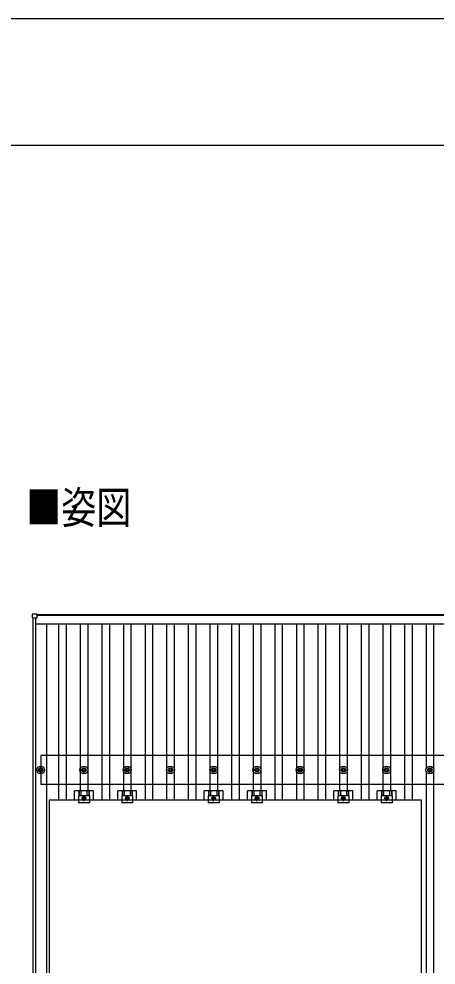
# Model space of a CAD drawing. Units: millimetres, scale not verified. Extents: x -12615 to 12615, y -8910 to 8910.
# Drawn here: x -10051 to -8121, y 4532 to 8910 of the extents above; entities that cross this region are included whole.
import ezdxf
from ezdxf.enums import TextEntityAlignment as Align

# ---------------------------------------------------------------- set-up
doc = ezdxf.new("R2010")
doc.units = ezdxf.units.MM
doc.header["$LTSCALE"] = 40
for name, color, linetype in [('0-2_USER1', 3, 'Continuous'), ('0-4_YKK_13', 4, 'Continuous'), ('0-5_YKK_A1', 4, 'Continuous'), ('0-7_YKK_ZWAK', 7, 'Continuous')]:
    doc.layers.add(name, color=color, linetype=linetype)
doc.styles.add('ＭＳ ゴシック', font='')
doc.styles.get('ＭＳ ゴシック').set_extended_font_data('MS Gothic')

msp = doc.modelspace()

# ---------------------------------------------------------------- linework, layer by layer
at = {"layer": '0-4_YKK_13'}
for p, q in [((-9988.3, 6138.17), (-9988.3, 6156.17)), ((-9987.3, 6157.17), (-9969.3, 6157.17)), ((-9969.3, 6137.17), (-9987.3, 6137.17)), ((-9968.3, 6156.17), (-9968.3, 6138.17)), ((-9960, 5436.11), (-9955.59, 5436.11)), ((-9960, 5432.61), (-9955.59, 5432.61)), ((-9951.76, 5439.94), (-9951.76, 5444.36)), ((-9948.26, 5439.94), (-9948.26, 5444.36)), ((-9944.42, 5436.11), (-9940.01, 5436.11)), ((-9944.42, 5432.61), (-9940.01, 5432.61)), ((-9760, 5436.11), (-9755.59, 5436.11)), ((-9760, 5432.61), (-9755.59, 5432.61)), ((-9751.76, 5439.94), (-9751.76, 5444.36)), ((-9748.26, 5439.94), (-9748.26, 5444.36)), ((-9744.42, 5436.11), (-9740.01, 5436.11)), ((-9744.42, 5432.61), (-9740.01, 5432.61)), ((-9560, 5436.11), (-9555.59, 5436.11)), ((-9560, 5432.61), (-9555.59, 5432.61)), ((-9551.76, 5439.94), (-9551.76, 5444.36)), ((-9548.26, 5439.94), (-9548.26, 5444.36)), ((-9544.42, 5436.11), (-9540.01, 5436.11)), ((-9544.42, 5432.61), (-9540.01, 5432.61)), ((-9360, 5436.11), (-9355.59, 5436.11)), ((-9360, 5432.61), (-9355.59, 5432.61)), ((-9351.76, 5439.94), (-9351.76, 5444.36)), ((-9348.26, 5439.94), (-9348.26, 5444.36)), ((-9344.42, 5436.11), (-9340.01, 5436.11)), ((-9344.42, 5432.61), (-9340.01, 5432.61)), ((-9160, 5436.11), (-9155.59, 5436.11)), ((-9160, 5432.61), (-9155.59, 5432.61)), ((-9151.76, 5439.94), (-9151.76, 5444.36)), ((-9148.26, 5439.94), (-9148.26, 5444.36)), ((-9144.42, 5436.11), (-9140.01, 5436.11)), ((-9144.42, 5432.61), (-9140.01, 5432.61)), ((-8960, 5436.11), (-8955.59, 5436.11)), ((-8960, 5432.61), (-8955.59, 5432.61)), ((-8951.76, 5439.94), (-8951.76, 5444.36)), ((-8948.26, 5439.94), (-8948.26, 5444.36)), ((-8944.42, 5436.11), (-8940.01, 5436.11)), ((-8944.42, 5432.61), (-8940.01, 5432.61)), ((-8760, 5436.11), (-8755.59, 5436.11)), ((-8760, 5432.61), (-8755.59, 5432.61)), ((-8751.76, 5439.94), (-8751.76, 5444.36)), ((-8748.26, 5439.94), (-8748.26, 5444.36)), ((-8744.42, 5436.11), (-8740.01, 5436.11)), ((-8744.42, 5432.61), (-8740.01, 5432.61)), ((-8560, 5436.11), (-8555.59, 5436.11)), ((-8560, 5432.61), (-8555.59, 5432.61)), ((-8551.76, 5439.94), (-8551.76, 5444.36)), ((-8548.26, 5439.94), (-8548.26, 5444.36)), ((-8544.42, 5436.11), (-8540.01, 5436.11)), ((-8544.42, 5432.61), (-8540.01, 5432.61)), ((-8360, 5436.11), (-8355.59, 5436.11)), ((-8360, 5432.61), (-8355.59, 5432.61)), ((-8351.76, 5439.94), (-8351.76, 5444.36)), ((-8348.26, 5439.94), (-8348.26, 5444.36)), ((-8344.42, 5436.11), (-8340.01, 5436.11)), ((-8344.42, 5432.61), (-8340.01, 5432.61)), ((-8160, 5436.11), (-8155.59, 5436.11)), ((-8160, 5432.61), (-8155.59, 5432.61)), ((-8151.76, 5439.94), (-8151.76, 5444.36)), ((-8148.26, 5439.94), (-8148.26, 5444.36)), ((-8144.42, 5436.11), (-8140.01, 5436.11)), ((-8144.42, 5432.61), (-8140.01, 5432.61)), ((-9951.76, 5424.36), (-9951.76, 5428.78)), ((-9948.26, 5424.36), (-9948.26, 5428.78)), ((-9751.76, 5424.36), (-9751.76, 5428.78)), ((-9748.26, 5424.36), (-9748.26, 5428.78)), ((-9551.76, 5424.36), (-9551.76, 5428.78)), ((-9548.26, 5424.36), (-9548.26, 5428.78)), ((-9351.76, 5424.36), (-9351.76, 5428.78)), ((-9348.26, 5424.36), (-9348.26, 5428.78)), ((-9151.76, 5424.36), (-9151.76, 5428.78)), ((-9148.26, 5424.36), (-9148.26, 5428.78)), ((-8951.76, 5424.36), (-8951.76, 5428.78)), ((-8948.26, 5424.36), (-8948.26, 5428.78)), ((-8751.76, 5424.36), (-8751.76, 5428.78)), ((-8748.26, 5424.36), (-8748.26, 5428.78)), ((-8551.76, 5424.36), (-8551.76, 5428.78)), ((-8548.26, 5424.36), (-8548.26, 5428.78)), ((-8351.76, 5424.36), (-8351.76, 5428.78)), ((-8348.26, 5424.36), (-8348.26, 5428.78)), ((-8151.76, 5424.36), (-8151.76, 5428.78)), ((-8148.26, 5424.36), (-8148.26, 5428.78)), ((-9793.65, 5294.86), (-9793.65, 5338.36)), ((-9775.01, 5314.16), (-9775, 5282.86)), ((-9725, 5314.16), (-9775.01, 5314.16)), ((-9773.52, 5338.36), (-9773.52, 5314.16)), ((-9772.12, 5338.36), (-9772.12, 5314.16)), ((-9763.92, 5338.36), (-9763.92, 5314.16)), ((-9761.5, 5303.36), (-9738.5, 5303.36)), ((-9750, 5290.85), (-9750, 5315.86)), ((-9736.08, 5338.36), (-9736.08, 5314.16)), ((-9727.88, 5338.36), (-9727.88, 5314.16)), ((-9726.48, 5338.36), (-9726.48, 5314.16)), ((-9593.65, 5294.86), (-9593.65, 5338.36)), ((-9575.01, 5314.16), (-9575, 5282.86)), ((-9525, 5314.16), (-9575.01, 5314.16)), ((-9573.52, 5338.36), (-9573.52, 5314.16)), ((-9572.12, 5338.36), (-9572.12, 5314.16)), ((-9563.92, 5338.36), (-9563.92, 5314.16)), ((-9561.5, 5303.36), (-9538.5, 5303.36)), ((-9550, 5290.85), (-9550, 5315.86)), ((-9536.08, 5338.36), (-9536.08, 5314.16)), ((-9527.88, 5338.36), (-9527.88, 5314.16)), ((-9526.48, 5338.36), (-9526.48, 5314.16)), ((-9193.65, 5294.86), (-9193.65, 5338.36)), ((-9175.01, 5314.16), (-9175, 5282.86)), ((-9125, 5314.16), (-9175.01, 5314.16)), ((-9173.52, 5338.36), (-9173.52, 5314.16)), ((-9172.12, 5338.36), (-9172.12, 5314.16)), ((-9163.92, 5338.36), (-9163.92, 5314.16)), ((-9161.5, 5303.36), (-9138.5, 5303.36)), ((-9150, 5290.85), (-9150, 5315.86)), ((-9136.08, 5338.36), (-9136.08, 5314.16)), ((-9127.88, 5338.36), (-9127.88, 5314.16)), ((-9126.48, 5338.36), (-9126.48, 5314.16)), ((-8993.65, 5294.86), (-8993.65, 5338.36)), ((-8975.01, 5314.16), (-8975, 5282.86)), ((-8925, 5314.16), (-8975.01, 5314.16)), ((-8973.52, 5338.36), (-8973.52, 5314.16)), ((-8972.12, 5338.36), (-8972.12, 5314.16)), ((-8963.92, 5338.36), (-8963.92, 5314.16)), ((-8961.5, 5303.36), (-8938.5, 5303.36)), ((-8950, 5290.85), (-8950, 5315.86)), ((-8936.08, 5338.36), (-8936.08, 5314.16)), ((-8927.88, 5338.36), (-8927.88, 5314.16)), ((-8926.48, 5338.36), (-8926.48, 5314.16)), ((-8593.65, 5294.86), (-8593.65, 5338.36)), ((-8575.01, 5314.16), (-8575, 5282.86)), ((-8525, 5314.16), (-8575.01, 5314.16)), ((-8573.52, 5338.36), (-8573.52, 5314.16)), ((-8572.12, 5338.36), (-8572.12, 5314.16)), ((-8563.92, 5338.36), (-8563.92, 5314.16)), ((-8561.5, 5303.36), (-8538.5, 5303.36)), ((-8550, 5290.85), (-8550, 5315.86)), ((-8536.08, 5338.36), (-8536.08, 5314.16)), ((-8527.88, 5338.36), (-8527.88, 5314.16)), ((-8526.48, 5338.36), (-8526.48, 5314.16)), ((-8393.65, 5294.86), (-8393.65, 5338.36)), ((-8375.01, 5314.16), (-8375, 5282.86)), ((-8325, 5314.16), (-8375.01, 5314.16)), ((-8373.52, 5338.36), (-8373.52, 5314.16)), ((-8372.12, 5338.36), (-8372.12, 5314.16)), ((-8363.92, 5338.36), (-8363.92, 5314.16)), ((-8361.5, 5303.36), (-8338.5, 5303.36)), ((-8350, 5290.85), (-8350, 5315.86)), ((-8336.08, 5338.36), (-8336.08, 5314.16)), ((-8327.88, 5338.36), (-8327.88, 5314.16)), ((-8326.48, 5338.36), (-8326.48, 5314.16)), ((-9911, 5294.86), (-9911, 4160.86))]:
    msp.add_line(p, q, dxfattribs=at)
for points in [[(-9706.35, 5294.86), (-9706.35, 5338.36), (-9793.65, 5338.36)], [(-9725, 5314.16), (-9725, 5282.86), (-9775, 5282.86)], [(-9506.35, 5294.86), (-9506.35, 5338.36), (-9593.65, 5338.36)], [(-9525, 5314.16), (-9525, 5282.86), (-9575, 5282.86)], [(-9106.35, 5294.86), (-9106.35, 5338.36), (-9193.65, 5338.36)], [(-9125, 5314.16), (-9125, 5282.86), (-9175, 5282.86)], [(-8906.35, 5294.86), (-8906.35, 5338.36), (-8993.65, 5338.36)], [(-8925, 5314.16), (-8925, 5282.86), (-8975, 5282.86)], [(-8506.35, 5294.86), (-8506.35, 5338.36), (-8593.65, 5338.36)], [(-8525, 5314.16), (-8525, 5282.86), (-8575, 5282.86)], [(-8306.35, 5294.86), (-8306.35, 5338.36), (-8393.65, 5338.36)], [(-8325, 5314.16), (-8325, 5282.86), (-8375, 5282.86)], [(-8189, 4160.86), (-8189, 5294.86), (-9911, 5294.86)]]:
    msp.add_lwpolyline(points, dxfattribs=at)
for points in [[(-9750, 5295.85), (-9743.5, 5299.61), (-9743.5, 5307.11), (-9750, 5310.86), (-9756.5, 5307.11), (-9756.5, 5299.61)], [(-9550, 5295.85), (-9543.5, 5299.61), (-9543.5, 5307.11), (-9550, 5310.86), (-9556.5, 5307.11), (-9556.5, 5299.61)], [(-9150, 5295.85), (-9143.5, 5299.61), (-9143.5, 5307.11), (-9150, 5310.86), (-9156.5, 5307.11), (-9156.5, 5299.61)], [(-8950, 5295.85), (-8943.5, 5299.61), (-8943.5, 5307.11), (-8950, 5310.86), (-8956.5, 5307.11), (-8956.5, 5299.61)], [(-8550, 5295.85), (-8543.5, 5299.61), (-8543.5, 5307.11), (-8550, 5310.86), (-8556.5, 5307.11), (-8556.5, 5299.61)], [(-8350, 5295.85), (-8343.5, 5299.61), (-8343.5, 5307.11), (-8350, 5310.86), (-8356.5, 5307.11), (-8356.5, 5299.61)]]:
    msp.add_lwpolyline(points, close=True, dxfattribs=at)
for centre, radius in [((-9950.01, 5434.36), 18.25), ((-9950.01, 5434.36), 10.15), ((-9950.01, 5434.36), 5.85), ((-9950.01, 5434.36), 5.25), ((-9750.01, 5434.36), 18.25), ((-9750.01, 5434.36), 10.15), ((-9750.01, 5434.36), 5.85), ((-9750.01, 5434.36), 5.25), ((-9550.01, 5434.36), 18.25), ((-9550.01, 5434.36), 10.15), ((-9550.01, 5434.36), 5.85), ((-9550.01, 5434.36), 5.25), ((-9350.01, 5434.36), 18.25), ((-9350.01, 5434.36), 10.15), ((-9350.01, 5434.36), 5.85), ((-9350.01, 5434.36), 5.25), ((-9150.01, 5434.36), 18.25), ((-9150.01, 5434.36), 10.15), ((-9150.01, 5434.36), 5.85), ((-9150.01, 5434.36), 5.25), ((-8950.01, 5434.36), 18.25), ((-8950.01, 5434.36), 10.15), ((-8950.01, 5434.36), 5.85), ((-8950.01, 5434.36), 5.25), ((-8750.01, 5434.36), 18.25), ((-8750.01, 5434.36), 10.15), ((-8750.01, 5434.36), 5.85), ((-8750.01, 5434.36), 5.25), ((-8550.01, 5434.36), 18.25), ((-8550.01, 5434.36), 10.15), ((-8550.01, 5434.36), 5.85), ((-8550.01, 5434.36), 5.25), ((-8350.01, 5434.36), 18.25), ((-8350.01, 5434.36), 10.15), ((-8350.01, 5434.36), 5.85), ((-8350.01, 5434.36), 5.25), ((-8150.01, 5434.36), 18.25), ((-8150.01, 5434.36), 10.15), ((-8150.01, 5434.36), 5.85), ((-8150.01, 5434.36), 5.25), ((-9750, 5303.36), 8.5), ((-9750, 5303.36), 6.5), ((-9750, 5303.36), 4), ((-9550, 5303.36), 8.5), ((-9550, 5303.36), 6.5), ((-9550, 5303.36), 4), ((-9150, 5303.36), 8.5), ((-9150, 5303.36), 6.5), ((-9150, 5303.36), 4), ((-8950, 5303.36), 8.5), ((-8950, 5303.36), 6.5), ((-8950, 5303.36), 4), ((-8550, 5303.36), 8.5), ((-8550, 5303.36), 6.5), ((-8550, 5303.36), 4), ((-8350, 5303.36), 8.5), ((-8350, 5303.36), 6.5), ((-8350, 5303.36), 4)]:
    msp.add_circle(centre, radius, dxfattribs=at)
for centre, start, end in [((-9987.3, 6156.17), 90, 180), ((-9987.3, 6138.17), 180, 270), ((-9969.3, 6156.17), 0, 90), ((-9969.3, 6138.17), 270, 0)]:
    msp.add_arc(centre, 1, start, end, dxfattribs=at)
at = {"layer": '0-5_YKK_A1'}
for p, q in [((-9985, 228.05), (-9985, 6137.17)), ((-9973, 228.05), (-9973, 6137.17)), ((-9968.3, 6153.87), (-6331.7, 6153.87)), ((-6331.7, 6149.08), (-9968.3, 6149.08)), ((-9973, 6111.08), (-6327, 6111.08)), ((-9923.5, 6111.08), (-9923.5, 259.34)), ((-9867.5, 6111.08), (-9867.5, 5294.86)), ((-9832.5, 6111.08), (-9832.5, 5294.86)), ((-9767.5, 6111.08), (-9767.5, 5338.36)), ((-9732.5, 6111.08), (-9732.5, 5338.36)), ((-9667.5, 6111.08), (-9667.5, 5294.86)), ((-9632.5, 6111.08), (-9632.5, 5294.86)), ((-9567.5, 6111.08), (-9567.5, 5338.36)), ((-9532.5, 6111.08), (-9532.5, 5338.36)), ((-9467.5, 6111.08), (-9467.5, 5294.86)), ((-9432.5, 6111.08), (-9432.5, 5294.86)), ((-9367.5, 6111.08), (-9367.5, 5294.86)), ((-9332.5, 6111.08), (-9332.5, 5294.86)), ((-9267.5, 6111.08), (-9267.5, 5294.86)), ((-9232.5, 6111.08), (-9232.5, 5294.86)), ((-9167.5, 6111.08), (-9167.5, 5338.36)), ((-9132.5, 6111.08), (-9132.5, 5338.36)), ((-9067.5, 6111.08), (-9067.5, 5294.86)), ((-9032.5, 6111.08), (-9032.5, 5294.86)), ((-8967.5, 6111.08), (-8967.5, 5338.36)), ((-8932.5, 6111.08), (-8932.5, 5338.36)), ((-8867.5, 6111.08), (-8867.5, 5294.86)), ((-8832.5, 6111.08), (-8832.5, 5294.86)), ((-8767.5, 6111.08), (-8767.5, 5294.86)), ((-8732.5, 6111.08), (-8732.5, 5294.86)), ((-8667.5, 6111.08), (-8667.5, 5294.86)), ((-8632.5, 6111.08), (-8632.5, 5294.86)), ((-8567.5, 6111.08), (-8567.5, 5338.36)), ((-8532.5, 6111.08), (-8532.5, 5338.36)), ((-8467.5, 6111.08), (-8467.5, 5294.86)), ((-8432.5, 6111.08), (-8432.5, 5294.86)), ((-8367.5, 6111.08), (-8367.5, 5338.36)), ((-8332.5, 6111.08), (-8332.5, 5338.36)), ((-8267.5, 6111.08), (-8267.5, 5294.86)), ((-8232.5, 6111.08), (-8232.5, 5294.86)), ((-8167.51, 6111.08), (-8167.51, 5439.54)), ((-8132.51, 6111.08), (-8132.51, 5439.54)), ((-6350.01, 5501.36), (-9950.01, 5501.36)), ((-9950.01, 5501.36), (-9950.01, 5367.36)), ((-8167.51, 5429.18), (-8167.51, 939.54)), ((-8132.51, 5429.18), (-8132.51, 939.54)), ((-6350.01, 5367.36), (-9950.01, 5367.36))]:
    msp.add_line(p, q, dxfattribs=at)
at = {"layer": '0-7_YKK_ZWAK'}
msp.add_line((11685.06, 8325), (-11714.94, 8325), dxfattribs=at)
msp.add_lwpolyline([(-12615, -8910), (12615, -8910), (12615, 8910), (-12615, 8910)], close=True, dxfattribs=at)

# ---------------------------------------------------------------- texts
at = {"layer": '0-2_USER1', "style": 'ＭＳ ゴシック', "width": 0.8}
msp.add_text('■姿図', height=148.5, dxfattribs=at).set_placement((-10016.8, 6530.46), align=Align.BOTTOM_LEFT)

doc.saveas('drawing.dxf')
